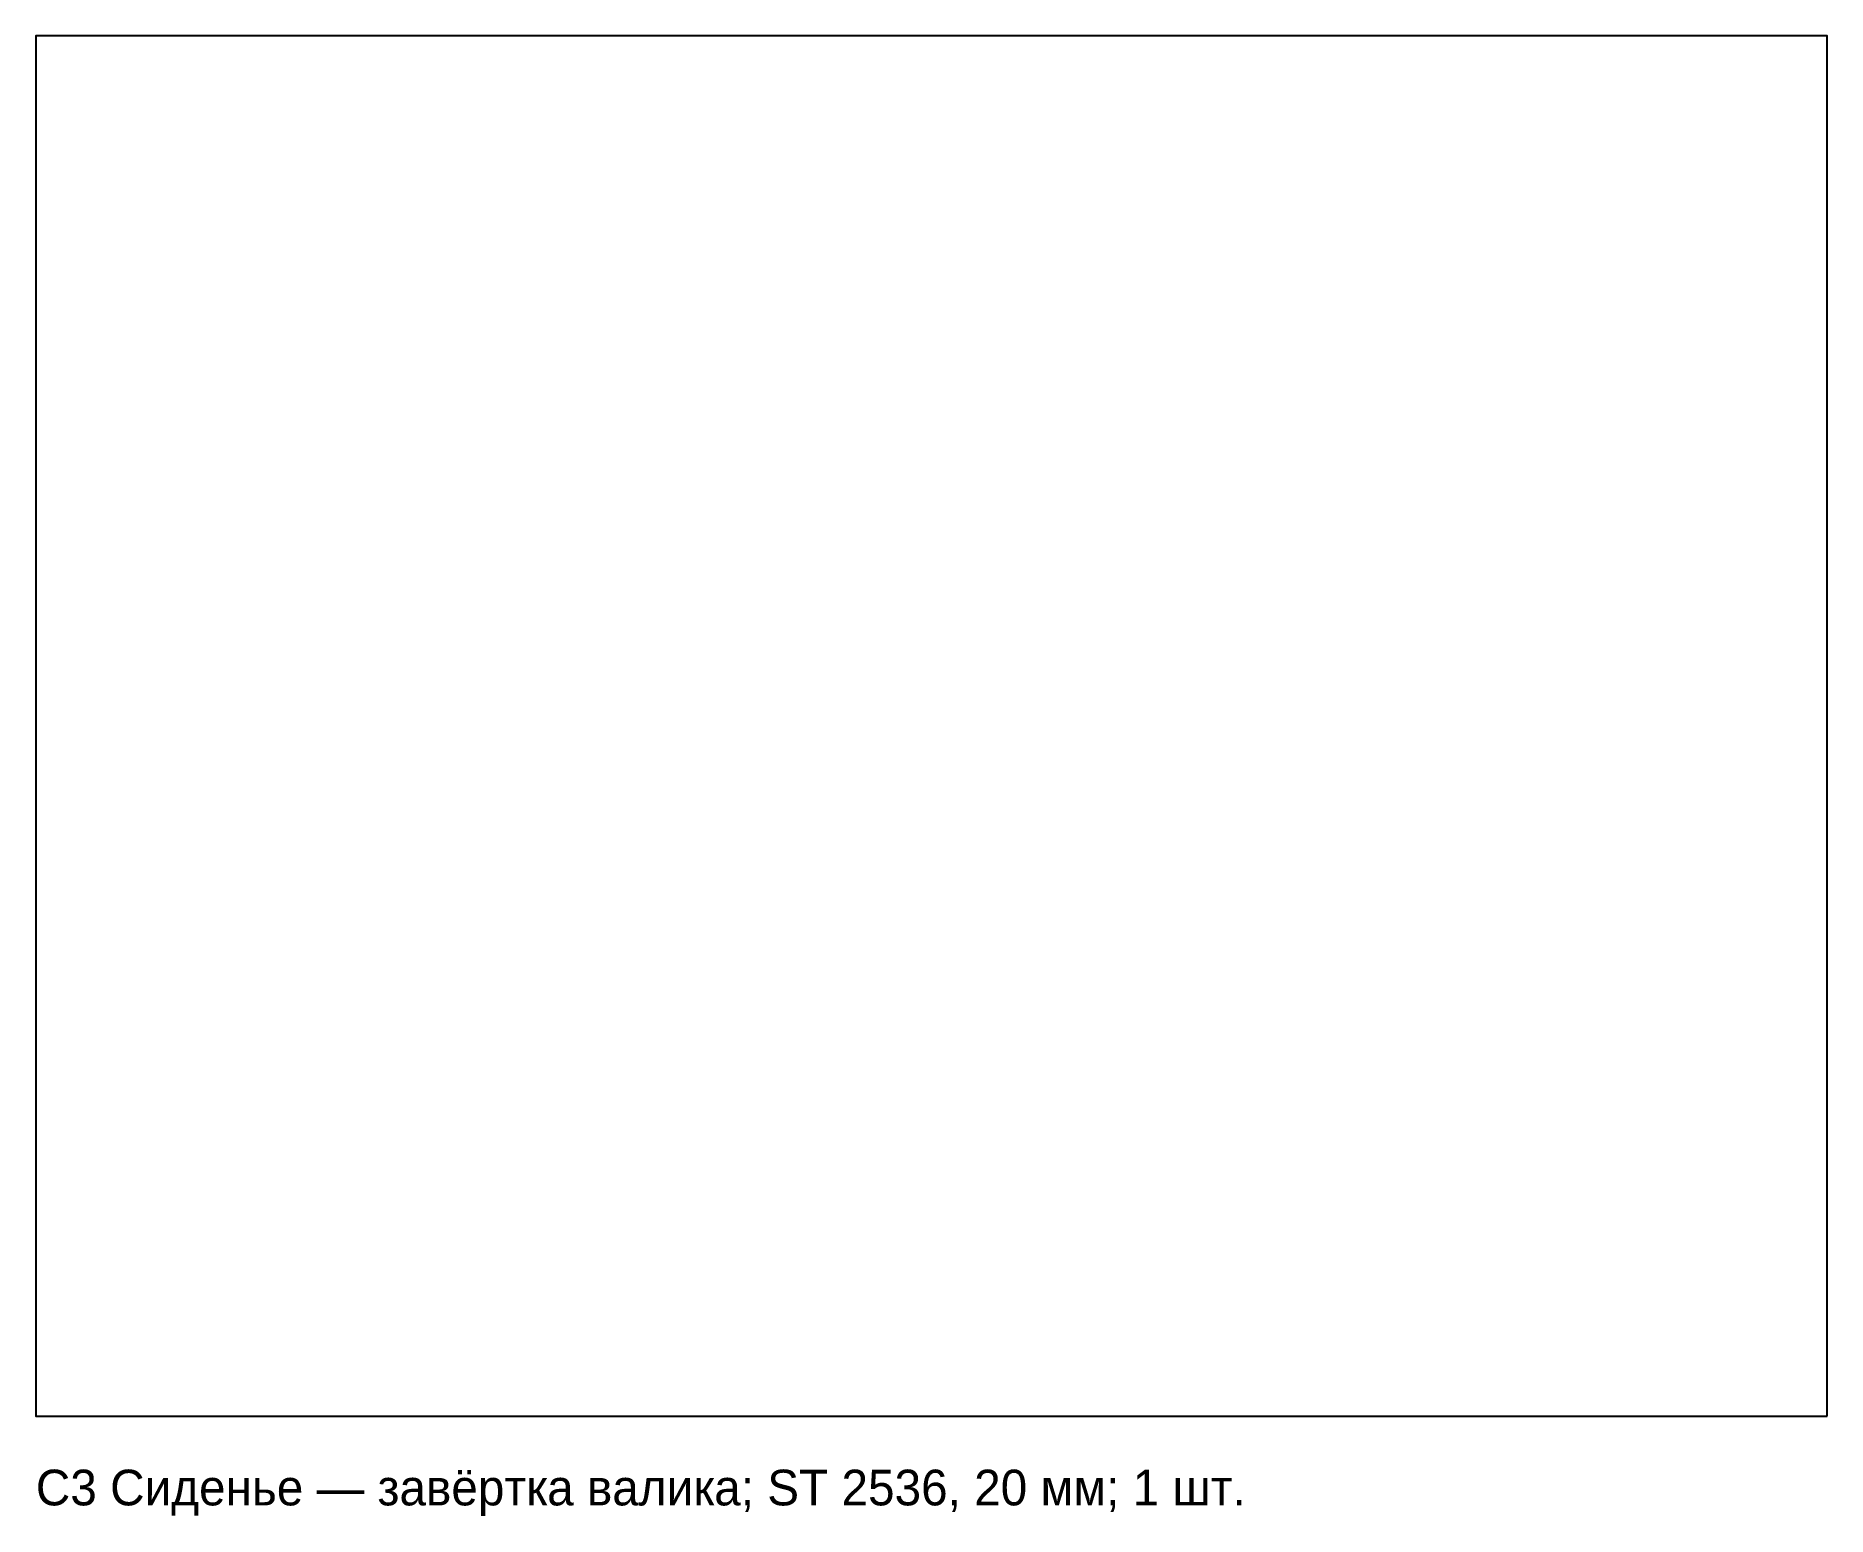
# Model space of a CAD drawing. Header units: millimetres. Extents: x 0 to 502, y -28 to 387.
import ezdxf

# ---------------------------------------------------------------- set-up
doc = ezdxf.new("R2010")
doc.units = ezdxf.units.MM
doc.layers.add('CUT_OUT', color=7, linetype='Continuous')
doc.layers.add('TEXT', color=8, linetype='Continuous')

msp = doc.modelspace()

# ---------------------------------------------------------------- linework, layer by layer
at = {"layer": 'CUT_OUT'}
msp.add_lwpolyline([(502, 0), (502, 386.61), (0, 386.61), (0, 0), (502, 0)], close=True, dxfattribs=at)

# ---------------------------------------------------------------- texts
at = {"layer": 'TEXT'}
msp.add_text('С3 Сиденье — завёртка валика; ST 2536, 20 мм; 1 шт.', height=10, dxfattribs=at).set_placement((0, -25))

doc.saveas('drawing.dxf')
